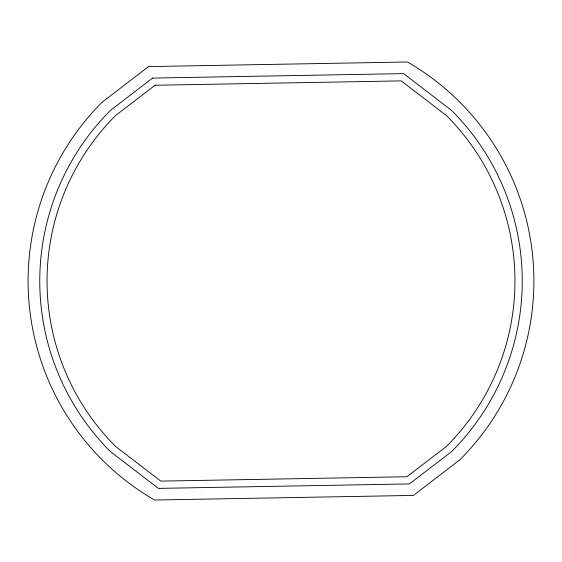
<?xml version="1.0" encoding="UTF-8"?>
<svg xmlns="http://www.w3.org/2000/svg" width="562" height="562" viewBox="0 0 562 562"><rect width="100%" height="100%" fill="white"/><g stroke="black" fill="none" stroke-linecap="round" stroke-linejoin="round"><path stroke-width="0.84" d="M148.558 66.583L102.172 102.172A252.9 252.9 0 0 0 154.55 500.018L413.442 495.417L459.828 459.828A252.9 252.9 0 0 0 407.45 61.982L148.558 66.583M152.569 78.076L110.419 110.419A241.238 241.238 0 0 0 110.419 451.581L158.386 488.385L409.431 483.924L451.581 451.581A241.238 241.238 0 0 0 451.581 110.419L403.614 73.615L152.569 78.076M155.084 85.255L115.568 115.568A233.954 233.954 0 0 0 115.568 446.432L160.781 481.114L406.916 476.745L446.432 446.432A233.954 233.954 0 0 0 446.432 115.568L401.219 80.886L155.084 85.255"/></g></svg>
